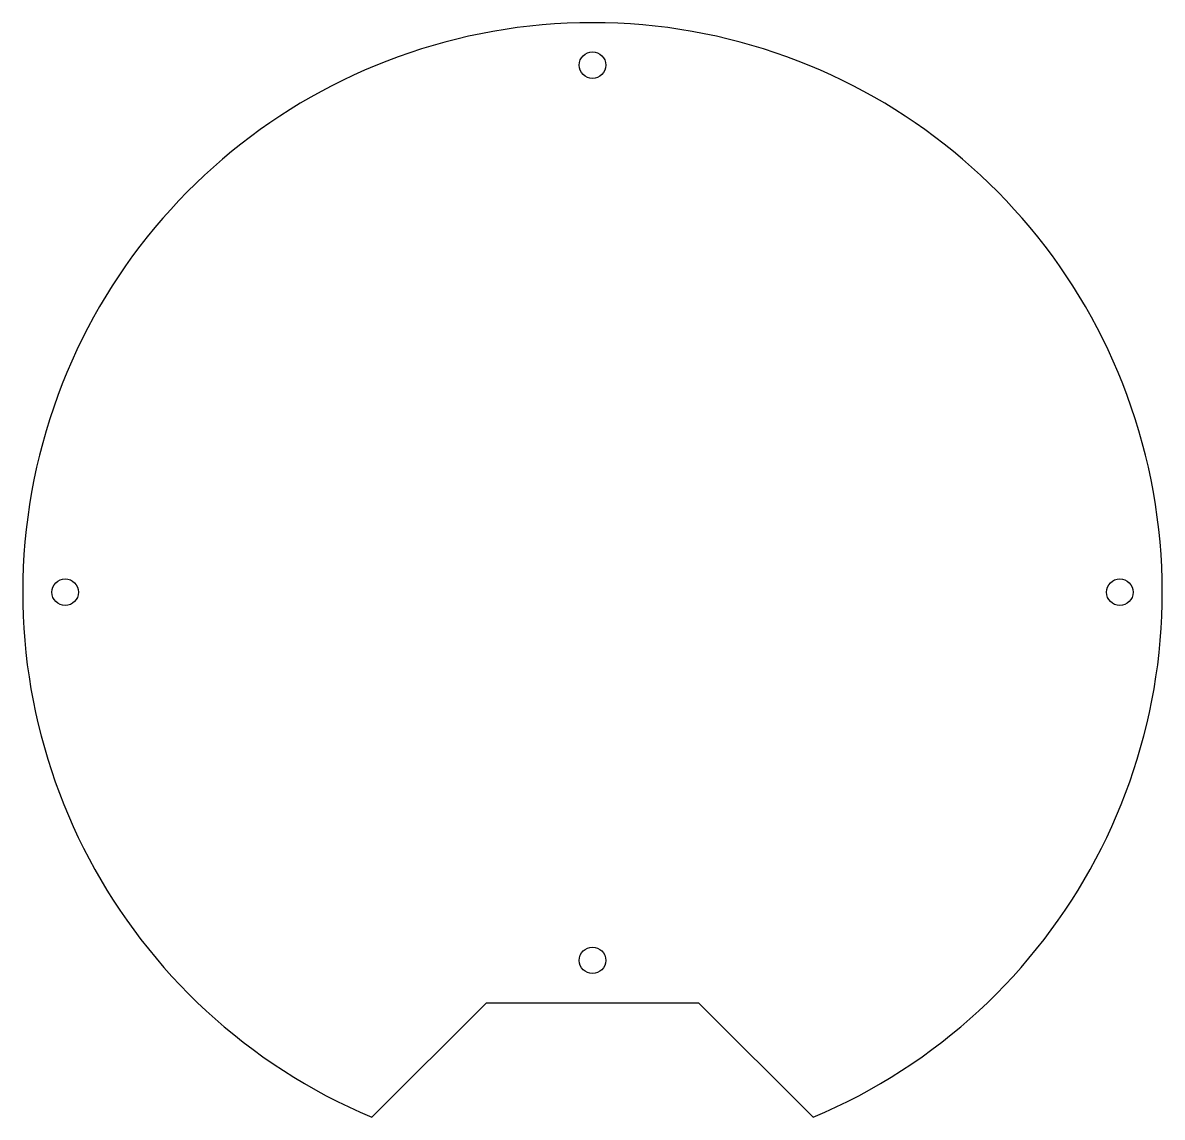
# Model space of a CAD drawing. Header units: millimetres. Extents: x -107 to 108, y -99 to 107.
import ezdxf

# ---------------------------------------------------------------- set-up
doc = ezdxf.new("R2010")
doc.units = ezdxf.units.MM
doc.layers.get('0').update_dxf_attribs({"linetype": 'CONTINUOUS'})

msp = doc.modelspace()

# ---------------------------------------------------------------- linework, layer by layer
msp.add_lwpolyline([(41.62, -99.12, 4.964694), (-41.62, -99.12), (-20, -77.5), (20, -77.5)], format="xyb", close=True)
for centre in [(0, 99.5), (-99.5, 0), (99.5, 0), (0, -69.5)]:
    msp.add_circle(centre, 2.5)

doc.saveas('drawing.dxf')
